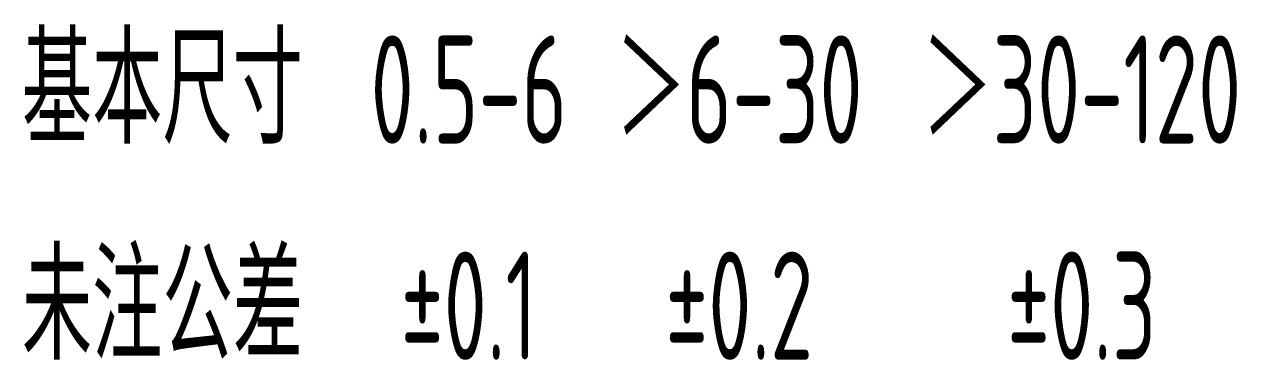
# Model space of a CAD drawing. Header units: inches. Extents: x 14216 to 120088, y -29410 to 23559.
# Drawn here: x 22514.7 to 22814.4, y -25549.6 to -25466.6 of the extents above; entities that cross this region are included whole.
import ezdxf
from ezdxf.enums import TextEntityAlignment as Align

# ---------------------------------------------------------------- set-up
doc = ezdxf.new("R2010")
doc.units = ezdxf.units.IN
doc.header["$LTSCALE"] = 0.3
doc.header["$MEASUREMENT"] = 0
doc.layers.add('2细实线', color=2, linetype='Continuous')
doc.styles.add('HZ', font='isocp2.shx', dxfattribs={"width": 0.7, "bigfont": 'hztxt.shx'})

msp = doc.modelspace()

# ---------------------------------------------------------------- texts
at = {"layer": '2细实线', "linetype": 'ByBlock', "style": 'HZ', "width": 0.65}
for s, p in [('基本尺寸', (22548.903, -25482.746)), ('0.5-6', (22624.638, -25482.746)), ('＞6-30', (22691.463, -25482.746)), ('＞30-120', (22776.108, -25482.746)), ('未注公差', (22548.903, -25536.206)), ('%%p0.1', (22624.638, -25536.206)), ('%%p0.2', (22691.463, -25536.206)), ('%%p0.3', (22776.108, -25536.206))]:
    msp.add_text(s, height=26.73, dxfattribs=at).set_placement(p, align=Align.MIDDLE_CENTER)

doc.saveas('drawing.dxf')
